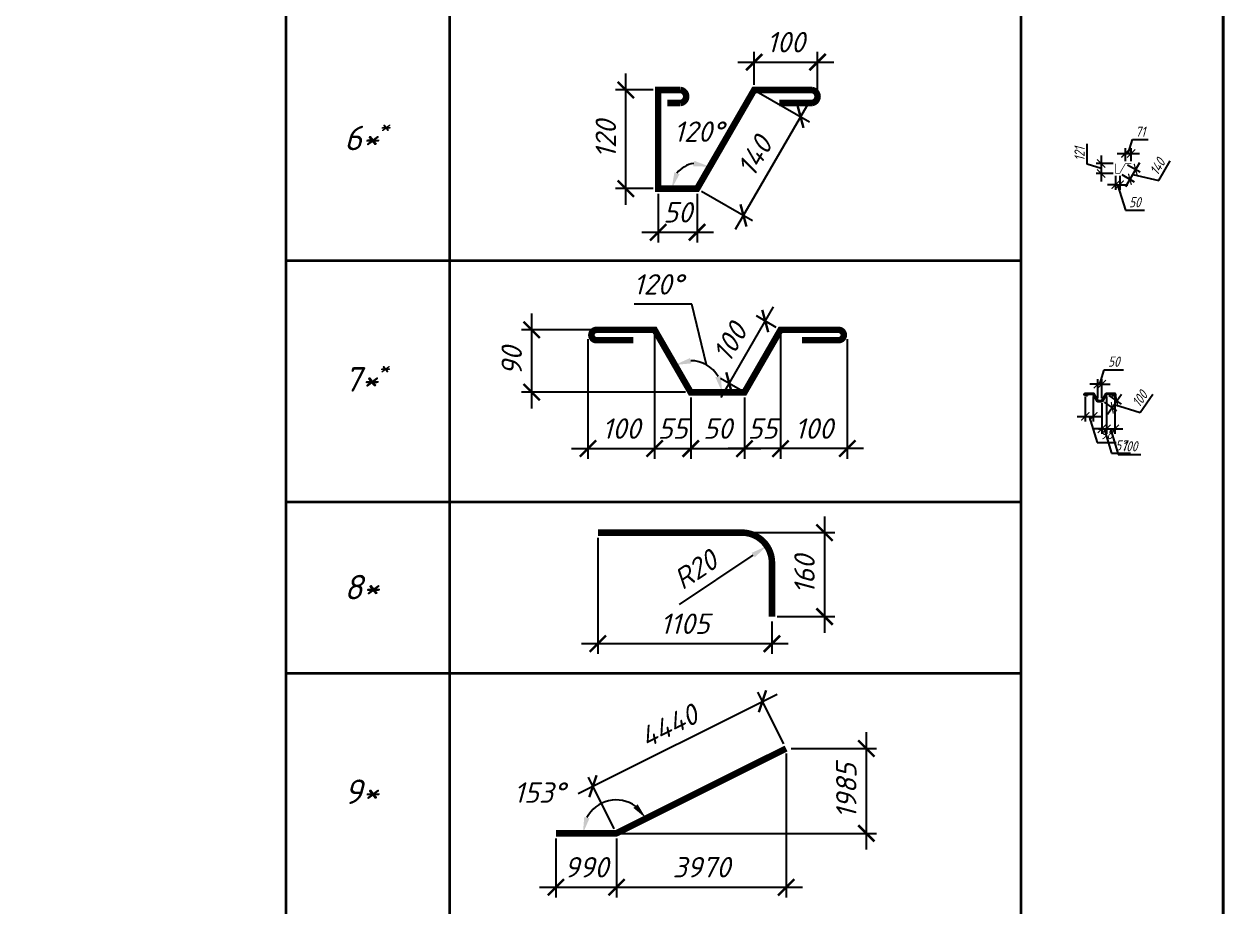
# Model space of a CAD drawing. Header units: millimetres. Extents: x -79646 to 95064, y -231229 to -58107.
# Drawn here: x 56700 to 71388, y -164784 to -153971 of the extents above; entities that cross this region are included whole.
import ezdxf

# ---------------------------------------------------------------- set-up
doc = ezdxf.new("R2010")
doc.units = ezdxf.units.MM
doc.header["$PDMODE"] = 3
doc.layers.get('0').update_dxf_attribs({"lineweight": 5})
doc.layers.get('Defpoints').update_dxf_attribs({"lineweight": 0})
for name, color, linetype, lineweight in [('#Dimensions', 7, 'Continuous', 9), ('#Арматура', 152, 'Continuous', 30), ('1_Размеры', 44, 'Continuous', 20), ('k_ Рамка', 7, 'Continuous', 35)]:
    doc.layers.add(name, color=color, linetype=linetype, lineweight=lineweight)
doc.styles.add('ESKDW', font='eskdw.shx', dxfattribs={"oblique": 15})
doc.styles.add('STEP PR', font='isocpeui.ttf')
doc.dimstyles.new('SPDS', dxfattribs={"dimscale": 50, "dimtxt": 2.5, "dimasz": 2, "dimexe": 1.25, "dimexo": 0.625, "dimtad": 1, "dimdec": 0, "dimrnd": 0.001, "dimtxsty": 'ESKDW', "dimblk": 'ARCHTICK', "dimcen": 2.5, "dimdle": 2, "dimclrd": 256, "dimclre": 256, "dimclrt": 7, "dimadec": 0, "dimazin": 2, "dimtfac": 0.75, "dimtdec": 0, "dimtmove": 1, "dimatfit": 3, "dimfxl": 1, "dimtolj": 1, "dimarcsym": 1})

# ---------------------------------------------------------------- blocks, each defined once
blk = doc.blocks.new('_ArchTick')
at = {"color": 0, "linetype": 'ByBlock', "const_width": 0.15}
blk.add_lwpolyline([(-0.5, -0.5), (0.5, 0.5)], dxfattribs=at)
blk = doc.blocks.new('*D1195')
at = {"layer": '#Dimensions', "lineweight": -2, "transparency": 16777216}
for p, q in [((63608, -157835), (63608, -159301)), ((64425, -157784), (64425, -159301)), ((63408, -159176), (64625, -159176))]:
    blk.add_line(p, q, dxfattribs=at)
at = {"layer": 'Defpoints', "color": 0, "lineweight": 0, "transparency": 16777216}
for p in [(64425, -157721), (63608, -157773), (64425, -159176)]:
    blk.add_point(p, dxfattribs=at)
at = {"layer": '#Dimensions', "lineweight": -2, "transparency": 16777216, "xscale": 200, "yscale": 200, "zscale": 200, "rotation": 180}
blk.add_blockref('_ArchTick', (63608, -159176), dxfattribs=at)
at = {"layer": '#Dimensions', "lineweight": -2, "transparency": 16777216, "xscale": 200, "yscale": 200, "zscale": 200}
blk.add_blockref('_ArchTick', (64425, -159176), dxfattribs=at)
at = {"layer": '#Dimensions', "transparency": 16777216, "insert": (64016, -158931), "char_height": 250, "attachment_point": 5, "style": 'STEP PR'}
blk.add_mtext('\\A1;100', dxfattribs=at)
blk = doc.blocks.new('*D1196')
at = {"layer": '#Dimensions', "lineweight": -2, "transparency": 16777216}
for p, q in [((64425, -157784), (64425, -159301)), ((64867, -158549), (64867, -159301)), ((64225, -159176), (65067, -159176))]:
    blk.add_line(p, q, dxfattribs=at)
at = {"layer": 'Defpoints', "color": 0, "lineweight": 0, "transparency": 16777216}
for p in [(64425, -157721), (64867, -158486), (64867, -159176)]:
    blk.add_point(p, dxfattribs=at)
at = {"layer": '#Dimensions', "lineweight": -2, "transparency": 16777216, "xscale": 200, "yscale": 200, "zscale": 200, "rotation": 180}
blk.add_blockref('_ArchTick', (64425, -159176), dxfattribs=at)
at = {"layer": '#Dimensions', "lineweight": -2, "transparency": 16777216, "xscale": 200, "yscale": 200, "zscale": 200}
blk.add_blockref('_ArchTick', (64867, -159176), dxfattribs=at)
at = {"layer": '#Dimensions', "transparency": 16777216, "insert": (64646, -158931), "char_height": 250, "attachment_point": 5, "style": 'STEP PR'}
blk.add_mtext('\\A1;55', dxfattribs=at)
blk = doc.blocks.new('*D1197')
at = {"layer": '#Dimensions', "lineweight": -2, "transparency": 16777216}
for p, q in [((64867, -158549), (64867, -159301)), ((65526, -158549), (65526, -159301)), ((64667, -159176), (65726, -159176))]:
    blk.add_line(p, q, dxfattribs=at)
at = {"layer": 'Defpoints', "color": 0, "lineweight": 0, "transparency": 16777216}
for p in [(64867, -158486), (65526, -158486), (65526, -159176)]:
    blk.add_point(p, dxfattribs=at)
at = {"layer": '#Dimensions', "lineweight": -2, "transparency": 16777216, "xscale": 200, "yscale": 200, "zscale": 200, "rotation": 180}
blk.add_blockref('_ArchTick', (64867, -159176), dxfattribs=at)
at = {"layer": '#Dimensions', "lineweight": -2, "transparency": 16777216, "xscale": 200, "yscale": 200, "zscale": 200}
blk.add_blockref('_ArchTick', (65526, -159176), dxfattribs=at)
at = {"layer": '#Dimensions', "transparency": 16777216, "insert": (65196, -158931), "char_height": 250, "attachment_point": 5, "style": 'STEP PR'}
blk.add_mtext('\\A1;50', dxfattribs=at)
blk = doc.blocks.new('*D1198')
at = {"layer": '#Dimensions', "lineweight": -2, "transparency": 16777216}
for p, q in [((62919, -158686), (62919, -157521)), ((63651, -157721), (62794, -157721)), ((64804, -158486), (62794, -158486))]:
    blk.add_line(p, q, dxfattribs=at)
at = {"layer": 'Defpoints', "color": 0, "lineweight": 0, "transparency": 16777216}
for p in [(62919, -157721), (63713, -157721), (64867, -158486)]:
    blk.add_point(p, dxfattribs=at)
at = {"layer": '#Dimensions', "lineweight": -2, "transparency": 16777216, "xscale": 200, "yscale": 200, "zscale": 200}
for p, rotation in [((62919, -157721), 90), ((62919, -158486), 270)]:
    blk.add_blockref('_ArchTick', p, dxfattribs=dict(at, rotation=rotation))
at = {"layer": '#Dimensions', "transparency": 16777216, "insert": (62674, -158104), "char_height": 250, "attachment_point": 5, "rotation": 90, "style": 'STEP PR'}
blk.add_mtext('\\A1;90', dxfattribs=at)
blk = doc.blocks.new('*D1199')
at = {"layer": '#Dimensions', "lineweight": -2, "transparency": 16777216}
for p, q in [((65967, -157784), (65967, -159301)), ((66785, -157835), (66785, -159301)), ((66985, -159176), (65767, -159176))]:
    blk.add_line(p, q, dxfattribs=at)
at = {"layer": 'Defpoints', "color": 0, "lineweight": 0, "transparency": 16777216}
for p in [(65967, -157721), (66785, -157773), (65967, -159176)]:
    blk.add_point(p, dxfattribs=at)
at = {"layer": '#Dimensions', "lineweight": -2, "transparency": 16777216, "xscale": 200, "yscale": 200, "zscale": 200, "rotation": 180}
blk.add_blockref('_ArchTick', (65967, -159176), dxfattribs=at)
at = {"layer": '#Dimensions', "lineweight": -2, "transparency": 16777216, "xscale": 200, "yscale": 200, "zscale": 200}
blk.add_blockref('_ArchTick', (66785, -159176), dxfattribs=at)
at = {"layer": '#Dimensions', "transparency": 16777216, "insert": (66376, -158931), "char_height": 250, "attachment_point": 5, "style": 'STEP PR'}
blk.add_mtext('\\A1;100', dxfattribs=at)
blk = doc.blocks.new('*D1200')
at = {"layer": '#Dimensions', "lineweight": -2, "transparency": 16777216}
for p, q in [((65967, -157784), (65967, -159301)), ((65526, -158549), (65526, -159301)), ((66167, -159176), (65326, -159176))]:
    blk.add_line(p, q, dxfattribs=at)
at = {"layer": 'Defpoints', "color": 0, "lineweight": 0, "transparency": 16777216}
for p in [(65967, -157721), (65526, -158486), (65526, -159176)]:
    blk.add_point(p, dxfattribs=at)
at = {"layer": '#Dimensions', "lineweight": -2, "transparency": 16777216, "xscale": 200, "yscale": 200, "zscale": 200, "rotation": 180}
blk.add_blockref('_ArchTick', (65526, -159176), dxfattribs=at)
at = {"layer": '#Dimensions', "lineweight": -2, "transparency": 16777216, "xscale": 200, "yscale": 200, "zscale": 200}
blk.add_blockref('_ArchTick', (65967, -159176), dxfattribs=at)
at = {"layer": '#Dimensions', "transparency": 16777216, "insert": (65746, -158931), "char_height": 250, "attachment_point": 5, "style": 'STEP PR'}
blk.add_mtext('\\A1;55', dxfattribs=at)
blk = doc.blocks.new('*D1232')
at = {"layer": '#Dimensions', "lineweight": -2, "transparency": 16777216}
for p, q in [((64072, -156190), (64072, -154580)), ((64406, -154780), (63947, -154780)), ((64406, -155990), (63947, -155990))]:
    blk.add_line(p, q, dxfattribs=at)
at = {"layer": 'Defpoints', "color": 0, "lineweight": 0, "transparency": 16777216}
for p in [(64072, -154780), (64468, -154780), (64468, -155990)]:
    blk.add_point(p, dxfattribs=at)
at = {"layer": '#Dimensions', "lineweight": -2, "transparency": 16777216, "xscale": 200, "yscale": 200, "zscale": 200}
for p, rotation in [((64072, -154780), 90), ((64072, -155990), 270)]:
    blk.add_blockref('_ArchTick', p, dxfattribs=dict(at, rotation=rotation))
at = {"layer": '#Dimensions', "transparency": 16777216, "insert": (63827, -155385), "char_height": 250, "attachment_point": 5, "rotation": 90, "style": 'STEP PR'}
blk.add_mtext('\\A1;120', dxfattribs=at)
blk = doc.blocks.new('*D1233')
at = {"layer": '#Dimensions', "lineweight": -2, "transparency": 16777216}
for p, q in [((64468, -156053), (64468, -156650)), ((64945, -156053), (64945, -156650)), ((64268, -156525), (65145, -156525))]:
    blk.add_line(p, q, dxfattribs=at)
at = {"layer": 'Defpoints', "color": 0, "lineweight": 0, "transparency": 16777216}
for p in [(64468, -155990), (64945, -155990), (64945, -156525)]:
    blk.add_point(p, dxfattribs=at)
at = {"layer": '#Dimensions', "lineweight": -2, "transparency": 16777216, "xscale": 200, "yscale": 200, "zscale": 200, "rotation": 180}
blk.add_blockref('_ArchTick', (64468, -156525), dxfattribs=at)
at = {"layer": '#Dimensions', "lineweight": -2, "transparency": 16777216, "xscale": 200, "yscale": 200, "zscale": 200}
blk.add_blockref('_ArchTick', (64945, -156525), dxfattribs=at)
at = {"layer": '#Dimensions', "transparency": 16777216, "insert": (64707, -156280), "char_height": 250, "attachment_point": 5, "style": 'STEP PR'}
blk.add_mtext('\\A1;50', dxfattribs=at)
blk = doc.blocks.new('*D1234')
at = {"layer": '#Dimensions', "lineweight": -2, "transparency": 16777216}
for p, q in [((65644, -154718), (65644, -154314)), ((66420, -154807), (66420, -154314)), ((65444, -154439), (66620, -154439))]:
    blk.add_line(p, q, dxfattribs=at)
at = {"layer": 'Defpoints', "color": 0, "lineweight": 0, "transparency": 16777216}
for p in [(66420, -154439), (65644, -154780), (66420, -154870)]:
    blk.add_point(p, dxfattribs=at)
at = {"layer": '#Dimensions', "lineweight": -2, "transparency": 16777216, "xscale": 200, "yscale": 200, "zscale": 200, "rotation": 180}
blk.add_blockref('_ArchTick', (65644, -154439), dxfattribs=at)
at = {"layer": '#Dimensions', "lineweight": -2, "transparency": 16777216, "xscale": 200, "yscale": 200, "zscale": 200}
blk.add_blockref('_ArchTick', (66420, -154439), dxfattribs=at)
at = {"layer": '#Dimensions', "transparency": 16777216, "insert": (66032, -154194), "char_height": 250, "attachment_point": 5, "style": 'STEP PR'}
blk.add_mtext('\\A1;100', dxfattribs=at)
blk = doc.blocks.new('*D1235')
at = {"layer": '#Dimensions', "lineweight": -2, "transparency": 16777216}
for p, q in [((66312, -154935), (65413, -156492)), ((65698, -154812), (66320, -155171)), ((64999, -156022), (65622, -156381))]:
    blk.add_line(p, q, dxfattribs=at)
at = {"layer": 'Defpoints', "color": 0, "lineweight": 0, "transparency": 16777216}
for p in [(65644, -154780), (64945, -155990), (65513, -156318)]:
    blk.add_point(p, dxfattribs=at)
at = {"layer": '#Dimensions', "lineweight": -2, "transparency": 16777216, "xscale": 200, "yscale": 200, "zscale": 200}
for p, rotation in [((66212, -155108), 60.00000000000802), ((65513, -156318), 240.000000000008)]:
    blk.add_blockref('_ArchTick', p, dxfattribs=dict(at, rotation=rotation))
at = {"layer": '#Dimensions', "transparency": 16777216, "insert": (65650, -155591), "char_height": 250, "attachment_point": 5, "rotation": 60, "style": 'STEP PR'}
blk.add_mtext('\\A1;140', dxfattribs=at)
blk = doc.blocks.new('*D1236')
at = {"layer": '#Dimensions', "lineweight": -2, "transparency": 16777216}
blk.add_arc((64945, -155990), 311, 97.5008, 142.4992, dxfattribs=at)
at = {"layer": '#Dimensions', "lineweight": 0, "transparency": 16777216}
for points in [[(64911, -155649), (64898, -155715), (65101, -155721)], [(64730, -155812), (64667, -155790), (64634, -155990)]]:
    blk.add_solid(points, dxfattribs=at)
at = {"layer": 'Defpoints', "color": 0, "lineweight": 0, "transparency": 16777216}
for p in [(65644, -154780), (64707, -155790), (64468, -155990), (64945, -155990), (64945, -155990)]:
    blk.add_point(p, dxfattribs=at)
at = {"layer": '#Dimensions', "transparency": 16777216, "insert": (64964, -155291), "char_height": 250, "attachment_point": 5, "style": 'STEP PR'}
blk.add_mtext('\\A1;120°', dxfattribs=at)
blk = doc.blocks.new('*D1237')
at = {"layer": '1_Размеры', "lineweight": -2, "transparency": 16777216}
for p, q in [((70072, -155834), (70072, -156004)), ((70122, -155834), (70122, -156004)), ((70072, -155942), (69972, -155942)), ((70072, -155942), (70122, -155942)), ((70072, -155942), (70122, -155942)), ((70097, -155942), (70191, -156255)), ((70122, -155942), (70222, -155942)), ((70191, -156255), (70426, -156255))]:
    blk.add_line(p, q, dxfattribs=at)
at = {"layer": 'Defpoints', "color": 0, "lineweight": 0, "transparency": 16777216}
for p in [(70072, -155803), (70122, -155803), (70122, -155942)]:
    blk.add_point(p, dxfattribs=at)
at = {"layer": '1_Размеры', "lineweight": -2, "transparency": 16777216, "xscale": 100, "yscale": 100, "zscale": 100}
blk.add_blockref('_ArchTick', (70072, -155942), dxfattribs=at)
at = {"layer": '1_Размеры', "lineweight": -2, "transparency": 16777216, "xscale": 100, "yscale": 100, "zscale": 100, "rotation": 180}
blk.add_blockref('_ArchTick', (70122, -155942), dxfattribs=at)
at = {"layer": '1_Размеры', "color": 7, "transparency": 16777216, "insert": (70308, -156156), "char_height": 125, "attachment_point": 5, "style": 'ESKDW'}
blk.add_mtext('\\A1;50', dxfattribs=at)
blk = doc.blocks.new('*D1238')
at = {"layer": '1_Размеры', "lineweight": -2, "transparency": 16777216}
for p, q in [((69724, -155691), (69724, -155440)), ((69895, -155742), (69724, -155691)), ((70041, -155682), (69833, -155682)), ((69895, -155582), (69895, -155903)), ((70041, -155803), (69833, -155803))]:
    blk.add_line(p, q, dxfattribs=at)
at = {"layer": 'Defpoints', "color": 0, "lineweight": 0, "transparency": 16777216}
for p in [(70072, -155682), (69895, -155803), (70072, -155803)]:
    blk.add_point(p, dxfattribs=at)
at = {"layer": '1_Размеры', "lineweight": -2, "transparency": 16777216, "xscale": 100, "yscale": 100, "zscale": 100}
for p, rotation in [((69895, -155682), 90), ((69895, -155803), 270)]:
    blk.add_blockref('_ArchTick', p, dxfattribs=dict(at, rotation=rotation))
at = {"layer": '1_Размеры', "color": 7, "transparency": 16777216, "insert": (69630, -155565), "char_height": 125, "attachment_point": 5, "rotation": 90, "style": 'ESKDW'}
blk.add_mtext('\\A1;121', dxfattribs=at)
blk = doc.blocks.new('*D1239')
at = {"layer": '1_Размеры', "lineweight": -2, "transparency": 16777216}
for p, q in [((70197, -155962), (70367, -155668)), ((70601, -155890), (70739, -155650)), ((70149, -155818), (70301, -155906)), ((70219, -155697), (70371, -155785)), ((70282, -155815), (70601, -155890))]:
    blk.add_line(p, q, dxfattribs=at)
at = {"layer": 'Defpoints', "color": 0, "lineweight": 0, "transparency": 16777216}
for p in [(70192, -155682), (70122, -155803), (70317, -155754)]:
    blk.add_point(p, dxfattribs=at)
at = {"layer": '1_Размеры', "lineweight": -2, "transparency": 16777216, "xscale": 100, "yscale": 100, "zscale": 100}
for p, rotation in [((70317, -155754), 60.00000000000478), ((70247, -155875), 240.0000000000047)]:
    blk.add_blockref('_ArchTick', p, dxfattribs=dict(at, rotation=rotation))
at = {"layer": '1_Размеры', "color": 7, "transparency": 16777216, "insert": (70584, -155720), "char_height": 125, "attachment_point": 5, "rotation": 60, "style": 'ESKDW'}
blk.add_mtext('\\A1;140', dxfattribs=at)
blk = doc.blocks.new('*D1240')
at = {"layer": '1_Размеры', "lineweight": -2, "transparency": 16777216}
for p, q in [((70227, -155558), (70279, -155386)), ((70279, -155386), (70469, -155386)), ((70192, -155651), (70192, -155495)), ((70263, -155651), (70263, -155495)), ((70092, -155558), (70363, -155558))]:
    blk.add_line(p, q, dxfattribs=at)
at = {"layer": 'Defpoints', "color": 0, "lineweight": 0, "transparency": 16777216}
for p in [(70192, -155682), (70263, -155558), (70263, -155682)]:
    blk.add_point(p, dxfattribs=at)
at = {"layer": '1_Размеры', "lineweight": -2, "transparency": 16777216, "xscale": 100, "yscale": 100, "zscale": 100, "rotation": 180}
blk.add_blockref('_ArchTick', (70192, -155558), dxfattribs=at)
at = {"layer": '1_Размеры', "lineweight": -2, "transparency": 16777216, "xscale": 100, "yscale": 100, "zscale": 100}
blk.add_blockref('_ArchTick', (70263, -155558), dxfattribs=at)
at = {"layer": '1_Размеры', "color": 7, "transparency": 16777216, "insert": (70374, -155292), "char_height": 125, "attachment_point": 5, "style": 'ESKDW'}
blk.add_mtext('\\A1;71', dxfattribs=at)
blk = doc.blocks.new('*D1247')
at = {"layer": '#Dimensions', "lineweight": -2, "transparency": 16777216}
for p, q in [((65239, -158552), (65880, -157440)), ((65913, -157690), (65672, -157551)), ((65472, -158455), (65230, -158316))]:
    blk.add_line(p, q, dxfattribs=at)
at = {"layer": 'Defpoints', "color": 0, "lineweight": 0, "transparency": 16777216}
for p in [(65780, -157613), (65967, -157721), (65526, -158486)]:
    blk.add_point(p, dxfattribs=at)
at = {"layer": '#Dimensions', "lineweight": -2, "transparency": 16777216, "xscale": 200, "yscale": 200, "zscale": 200}
for p, rotation in [((65780, -157613), 60.00000000000357), ((65339, -158378), 240.0000000000036)]:
    blk.add_blockref('_ArchTick', p, dxfattribs=dict(at, rotation=rotation))
at = {"layer": '#Dimensions', "transparency": 16777216, "insert": (65347, -157873), "char_height": 250, "attachment_point": 5, "rotation": 60, "style": 'STEP PR'}
blk.add_mtext('\\A1;100', dxfattribs=at)
blk = doc.blocks.new('*D1248')
at = {"layer": '#Dimensions', "lineweight": -2, "transparency": 16777216}
for p, q in [((64882, -157408), (64176, -157408)), ((65060, -158151), (64882, -157408))]:
    blk.add_line(p, q, dxfattribs=at)
blk.add_arc((64867, -158486), 387, 29.9749, 90.0251, dxfattribs=at)
at = {"layer": '#Dimensions', "lineweight": 0, "transparency": 16777216}
for points in [[(64875, -158132), (64858, -158067), (64673, -158151)], [(65234, -158285), (65169, -158302), (65253, -158486)]]:
    blk.add_solid(points, dxfattribs=at)
at = {"layer": 'Defpoints', "color": 0, "lineweight": 0, "transparency": 16777216}
for p in [(64425, -157721), (65163, -158238), (64867, -158486), (64867, -158486), (65526, -158486)]:
    blk.add_point(p, dxfattribs=at)
at = {"layer": '#Dimensions', "transparency": 16777216, "insert": (64469, -157163), "char_height": 250, "attachment_point": 5, "style": 'STEP PR'}
blk.add_mtext('\\A1;120°', dxfattribs=at)
blk = doc.blocks.new('*D1250')
at = {"layer": '#Dimensions', "lineweight": -2, "transparency": 16777216}
for p, q in [((63730, -160269), (63730, -161693)), ((65862, -161297), (65862, -161693)), ((66062, -161568), (63530, -161568))]:
    blk.add_line(p, q, dxfattribs=at)
at = {"layer": 'Defpoints', "color": 0, "lineweight": 0, "transparency": 16777216}
for p in [(63730, -160207), (65862, -161235), (63730, -161568)]:
    blk.add_point(p, dxfattribs=at)
at = {"layer": '#Dimensions', "lineweight": -2, "transparency": 16777216, "xscale": 200, "yscale": 200, "zscale": 200, "rotation": 180}
blk.add_blockref('_ArchTick', (63730, -161568), dxfattribs=at)
at = {"layer": '#Dimensions', "lineweight": -2, "transparency": 16777216, "xscale": 200, "yscale": 200, "zscale": 200}
blk.add_blockref('_ArchTick', (65862, -161568), dxfattribs=at)
at = {"layer": '#Dimensions', "transparency": 16777216, "insert": (64796, -161323), "char_height": 250, "attachment_point": 5, "style": 'STEP PR'}
blk.add_mtext('\\A1;1105', dxfattribs=at)
blk = doc.blocks.new('*D1249')
at = {"layer": '#Dimensions', "lineweight": -2, "transparency": 16777216}
for p, q in [((66506, -160007), (66506, -161435)), ((65556, -160207), (66631, -160207)), ((65925, -161235), (66631, -161235))]:
    blk.add_line(p, q, dxfattribs=at)
at = {"layer": 'Defpoints', "color": 0, "lineweight": 0, "transparency": 16777216}
for p in [(65493, -160207), (65862, -161235), (66506, -161235)]:
    blk.add_point(p, dxfattribs=at)
at = {"layer": '#Dimensions', "lineweight": -2, "transparency": 16777216, "xscale": 200, "yscale": 200, "zscale": 200}
for p, rotation in [((66506, -160207), 90), ((66506, -161235), 270)]:
    blk.add_blockref('_ArchTick', p, dxfattribs=dict(at, rotation=rotation))
at = {"layer": '#Dimensions', "transparency": 16777216, "insert": (66261, -160721), "char_height": 250, "attachment_point": 5, "rotation": 90, "style": 'STEP PR'}
blk.add_mtext('\\A1;160', dxfattribs=at)
blk = doc.blocks.new('*D1253')
at = {"layer": '#Dimensions', "lineweight": -2, "transparency": 16777216}
blk.add_arc((63955, -163893), 409, 54.8737, 151.6913, dxfattribs=at)
at = {"layer": '#Dimensions', "lineweight": 0, "transparency": 16777216}
for points in [[(64216, -163537), (64165, -163581), (64321, -163710)], [(63627, -163708), (63563, -163691), (63546, -163893)]]:
    blk.add_solid(points, dxfattribs=at)
at = {"layer": 'Defpoints', "color": 0, "lineweight": 0, "transparency": 16777216}
for p in [(64042, -163494), (64633, -163555), (63216, -163893), (63951, -163893), (63959, -163891)]:
    blk.add_point(p, dxfattribs=at)
at = {"layer": '#Dimensions', "transparency": 16777216, "insert": (63013, -163393), "char_height": 250, "attachment_point": 5, "style": 'STEP PR'}
blk.add_mtext('\\A1;153°', dxfattribs=at)
blk = doc.blocks.new('*D1252')
at = {"layer": '#Dimensions', "lineweight": -2, "transparency": 16777216}
for p, q in [((67018, -162653), (67018, -164093)), ((66099, -162853), (67143, -162853)), ((64013, -163893), (67143, -163893))]:
    blk.add_line(p, q, dxfattribs=at)
at = {"layer": 'Defpoints', "color": 0, "lineweight": 0, "transparency": 16777216}
for p in [(66036, -162853), (63951, -163893), (67018, -163893)]:
    blk.add_point(p, dxfattribs=at)
at = {"layer": '#Dimensions', "lineweight": -2, "transparency": 16777216, "xscale": 200, "yscale": 200, "zscale": 200}
for p, rotation in [((67018, -162853), 90), ((67018, -163893), 270)]:
    blk.add_blockref('_ArchTick', p, dxfattribs=dict(at, rotation=rotation))
at = {"layer": '#Dimensions', "transparency": 16777216, "insert": (66773, -163373), "char_height": 250, "attachment_point": 5, "rotation": 90, "style": 'STEP PR'}
blk.add_mtext('\\A1;1985', dxfattribs=at)
blk = doc.blocks.new('*D1251')
at = {"layer": '#Dimensions', "lineweight": -2, "transparency": 16777216}
for p, q in [((63490, -163404), (65925, -162185)), ((66008, -162797), (65690, -162163)), ((63931, -163837), (63613, -163203))]:
    blk.add_line(p, q, dxfattribs=at)
at = {"layer": 'Defpoints', "color": 0, "lineweight": 0, "transparency": 16777216}
for p in [(65746, -162274), (66036, -162853), (63959, -163893)]:
    blk.add_point(p, dxfattribs=at)
at = {"layer": '#Dimensions', "lineweight": -2, "transparency": 16777216, "xscale": 200, "yscale": 200, "zscale": 200}
for p, rotation in [((65746, -162274), 26.60929925310352), ((63669, -163315), 206.6092992531036)]:
    blk.add_blockref('_ArchTick', p, dxfattribs=dict(at, rotation=rotation))
at = {"layer": '#Dimensions', "transparency": 16777216, "insert": (64598, -162576), "char_height": 250, "attachment_point": 5, "rotation": 26.6093, "style": 'STEP PR'}
blk.add_mtext('\\A1;4440', dxfattribs=at)
blk = doc.blocks.new('*D1254')
at = {"layer": '#Dimensions', "lineweight": -2, "transparency": 16777216}
for p, q in [((63216, -163956), (63216, -164679)), ((63959, -163956), (63959, -164679)), ((63016, -164554), (64159, -164554))]:
    blk.add_line(p, q, dxfattribs=at)
at = {"layer": 'Defpoints', "color": 0, "lineweight": 0, "transparency": 16777216}
for p in [(63216, -163893), (63959, -163893), (63959, -164554)]:
    blk.add_point(p, dxfattribs=at)
at = {"layer": '#Dimensions', "lineweight": -2, "transparency": 16777216, "xscale": 200, "yscale": 200, "zscale": 200, "rotation": 180}
blk.add_blockref('_ArchTick', (63216, -164554), dxfattribs=at)
at = {"layer": '#Dimensions', "lineweight": -2, "transparency": 16777216, "xscale": 200, "yscale": 200, "zscale": 200}
blk.add_blockref('_ArchTick', (63959, -164554), dxfattribs=at)
at = {"layer": '#Dimensions', "transparency": 16777216, "insert": (63588, -164309), "char_height": 250, "attachment_point": 5, "style": 'STEP PR'}
blk.add_mtext('\\A1;990', dxfattribs=at)
blk = doc.blocks.new('*D1255')
at = {"layer": '#Dimensions', "lineweight": -2, "transparency": 16777216}
for p, q in [((66036, -162915), (66036, -164679)), ((63959, -163956), (63959, -164679)), ((63759, -164554), (66236, -164554))]:
    blk.add_line(p, q, dxfattribs=at)
at = {"layer": 'Defpoints', "color": 0, "lineweight": 0, "transparency": 16777216}
for p in [(66036, -162853), (63959, -163893), (66036, -164554)]:
    blk.add_point(p, dxfattribs=at)
at = {"layer": '#Dimensions', "lineweight": -2, "transparency": 16777216, "xscale": 200, "yscale": 200, "zscale": 200, "rotation": 180}
blk.add_blockref('_ArchTick', (63959, -164554), dxfattribs=at)
at = {"layer": '#Dimensions', "lineweight": -2, "transparency": 16777216, "xscale": 200, "yscale": 200, "zscale": 200}
blk.add_blockref('_ArchTick', (66036, -164554), dxfattribs=at)
at = {"layer": '#Dimensions', "transparency": 16777216, "insert": (64998, -164308), "char_height": 250, "attachment_point": 5, "style": 'STEP PR'}
blk.add_mtext('\\A1;3970', dxfattribs=at)
blk = doc.blocks.new('*D1320')
at = {"layer": '1_Размеры', "lineweight": -2, "transparency": 16777216}
for p, q in [((69855, -158558), (69855, -158325)), ((69880, -158387), (69933, -158210)), ((69904, -158558), (69904, -158325)), ((69933, -158210), (70167, -158210)), ((69855, -158387), (69755, -158387)), ((69855, -158387), (69904, -158387)), ((69855, -158387), (69904, -158387)), ((69904, -158387), (70004, -158387))]:
    blk.add_line(p, q, dxfattribs=at)
at = {"layer": 'Defpoints', "color": 0, "lineweight": 0, "transparency": 16777216}
for p in [(69904, -158387), (69855, -158589), (69904, -158589)]:
    blk.add_point(p, dxfattribs=at)
at = {"layer": '1_Размеры', "lineweight": -2, "transparency": 16777216, "xscale": 100, "yscale": 100, "zscale": 100}
blk.add_blockref('_ArchTick', (69855, -158387), dxfattribs=at)
at = {"layer": '1_Размеры', "lineweight": -2, "transparency": 16777216, "xscale": 100, "yscale": 100, "zscale": 100, "rotation": 180}
blk.add_blockref('_ArchTick', (69904, -158387), dxfattribs=at)
at = {"layer": '1_Размеры', "color": 7, "transparency": 16777216, "insert": (70050, -158110), "char_height": 125, "attachment_point": 5, "style": 'ESKDW'}
blk.add_mtext('\\A1;50', dxfattribs=at)
blk = doc.blocks.new('*D1321')
at = {"layer": '1_Размеры', "lineweight": -2, "transparency": 16777216}
for p, q in [((69930, -158607), (70083, -158712)), ((70145, -158513), (69974, -158759)), ((69987, -158525), (70139, -158630)), ((70371, -158736), (70528, -158508)), ((70059, -158636), (70371, -158736))]:
    blk.add_line(p, q, dxfattribs=at)
at = {"layer": 'Defpoints', "color": 0, "lineweight": 0, "transparency": 16777216}
for p in [(69904, -158589), (69961, -158507), (70031, -158677)]:
    blk.add_point(p, dxfattribs=at)
at = {"layer": '1_Размеры', "lineweight": -2, "transparency": 16777216, "xscale": 100, "yscale": 100, "zscale": 100}
for p, rotation in [((70031, -158677), 235.394169952621), ((70088, -158595), 55.39416995262092)]:
    blk.add_blockref('_ArchTick', p, dxfattribs=dict(at, rotation=rotation))
at = {"layer": '1_Размеры', "color": 7, "transparency": 16777216, "insert": (70368, -158566), "char_height": 125, "attachment_point": 5, "rotation": 55.3942, "style": 'ESKDW'}
blk.add_mtext('\\A1;100', dxfattribs=at)
blk = doc.blocks.new('*D1322')
at = {"layer": '1_Размеры', "lineweight": -2, "transparency": 16777216}
for p, q in [((69961, -158539), (69961, -158997)), ((70061, -158539), (70061, -158997)), ((69861, -158934), (70161, -158934)), ((70011, -158934), (70105, -159248)), ((70105, -159248), (70382, -159248))]:
    blk.add_line(p, q, dxfattribs=at)
at = {"layer": 'Defpoints', "color": 0, "lineweight": 0, "transparency": 16777216}
for p in [(69961, -158507), (70061, -158507), (70061, -158934)]:
    blk.add_point(p, dxfattribs=at)
at = {"layer": '1_Размеры', "lineweight": -2, "transparency": 16777216, "xscale": 100, "yscale": 100, "zscale": 100, "rotation": 180}
blk.add_blockref('_ArchTick', (69961, -158934), dxfattribs=at)
at = {"layer": '1_Размеры', "lineweight": -2, "transparency": 16777216, "xscale": 100, "yscale": 100, "zscale": 100}
blk.add_blockref('_ArchTick', (70061, -158934), dxfattribs=at)
at = {"layer": '1_Размеры', "color": 7, "transparency": 16777216, "insert": (70244, -159148), "char_height": 125, "attachment_point": 5, "style": 'ESKDW'}
blk.add_mtext('\\A1;100', dxfattribs=at)
blk = doc.blocks.new('*D1323')
at = {"layer": '1_Размеры', "lineweight": -2, "transparency": 16777216}
for p, q in [((69904, -158621), (69904, -158997)), ((69961, -158539), (69961, -158997)), ((69904, -158934), (69804, -158934)), ((69904, -158934), (69961, -158934)), ((69904, -158934), (69961, -158934)), ((69933, -158934), (70022, -159231)), ((69961, -158934), (70061, -158934)), ((70022, -159231), (70256, -159231))]:
    blk.add_line(p, q, dxfattribs=at)
at = {"layer": 'Defpoints', "color": 0, "transparency": 16777216}
for p in [(69904, -158589), (69961, -158507), (69961, -158934)]:
    blk.add_point(p, dxfattribs=at)
at = {"layer": '1_Размеры', "lineweight": -2, "transparency": 16777216, "xscale": 100, "yscale": 100, "zscale": 100}
blk.add_blockref('_ArchTick', (69904, -158934), dxfattribs=at)
at = {"layer": '1_Размеры', "lineweight": -2, "transparency": 16777216, "xscale": 100, "yscale": 100, "zscale": 100, "rotation": 180}
blk.add_blockref('_ArchTick', (69961, -158934), dxfattribs=at)
at = {"layer": '1_Размеры', "color": 7, "transparency": 16777216, "insert": (70139, -159137), "char_height": 125, "attachment_point": 5, "style": 'ESKDW'}
blk.add_mtext('\\A1;57', dxfattribs=at)
blk = doc.blocks.new('*D1324')
at = {"layer": '1_Размеры', "lineweight": -2, "transparency": 16777216}
for p, q in [((69700, -158544), (69700, -158844)), ((69798, -158539), (69798, -158844)), ((69600, -158781), (69898, -158781)), ((69749, -158781), (69845, -159100)), ((69845, -159100), (70078, -159100))]:
    blk.add_line(p, q, dxfattribs=at)
at = {"layer": 'Defpoints', "color": 0, "lineweight": 0, "transparency": 16777216}
for p in [(69700, -158512), (69798, -158507), (69798, -158781)]:
    blk.add_point(p, dxfattribs=at)
at = {"layer": '1_Размеры', "lineweight": -2, "transparency": 16777216, "xscale": 100, "yscale": 100, "zscale": 100, "rotation": 180}
blk.add_blockref('_ArchTick', (69700, -158781), dxfattribs=at)
at = {"layer": '1_Размеры', "lineweight": -2, "transparency": 16777216, "xscale": 100, "yscale": 100, "zscale": 100}
blk.add_blockref('_ArchTick', (69798, -158781), dxfattribs=at)
at = {"layer": '1_Размеры', "color": 7, "transparency": 16777216, "insert": (69961, -158999), "char_height": 125, "attachment_point": 5, "style": 'ESKDW'}
blk.add_mtext('\\A1;98', dxfattribs=at)
blk = doc.blocks.new('*D1413')
at = {"layer": '#Dimensions', "lineweight": -2, "transparency": 16777216}
blk.add_line((64730, -161086), (65634, -160481), dxfattribs=at)
at = {"layer": '#Dimensions', "lineweight": 0, "transparency": 16777216}
blk.add_solid([(65615, -160454), (65652, -160509), (65800, -160370)], dxfattribs=at)
at = {"layer": 'Defpoints', "color": 0, "lineweight": 0, "transparency": 16777216}
for p in [(65800, -160370), (65493, -160575)]:
    blk.add_point(p, dxfattribs=at)
at = {"layer": '#Dimensions', "transparency": 16777216, "insert": (64925, -160661), "char_height": 250, "attachment_point": 5, "rotation": 33.7826, "style": 'STEP PR'}
blk.add_mtext('\\A1;R20', dxfattribs=at)

msp = doc.modelspace()

# ---------------------------------------------------------------- linework, layer by layer
at = {"layer": '#Арматура', "const_width": 80}
for points in [[(65950.89541, -154940.34753), (66350.89541, -154940.34753, 0.875), (66350.89541, -154780.34753), (65643.83048, -154780.34753), (64945.23666, -155990.34753), (64468.33067, -155990.34753), (64468.33067, -154780.34753), (64741.30376, -154780.34753, -0.875), (64741.30376, -154940.34753), (64581.31018, -154940.34753)], [(66229.13593, -157847.34503), (66679.13593, -157847.34503, 1), (66679.13593, -157721.34503), (65967.31598, -157721.34503), (65525.64302, -158486.34503), (64866.70345, -158486.34503), (64425.03049, -157721.34503), (63713.21054, -157721.34503, 1), (63713.21054, -157847.34503), (64163.21054, -157847.34503)], [(63729.57255, -160206.57202), (65493.47021, -160206.57202, -0.4142135624), (65862.17021, -160575.27202), (65862.17021, -161234.85307)], [(63216.39429, -163893.37258), (63950.50029, -163893.37258, 0.1164338215), (63958.99735, -163891.3667), (64632.70618, -163554.51228), (66036.09106, -162852.81984)]]:
    msp.add_lwpolyline(points, format="xyb", dxfattribs=at)
at = {"layer": '#Арматура', "const_width": 8}
msp.add_lwpolyline([(70262.65025, -155681.82114), (70191.94375, -155681.82114), (70122.08437, -155802.82114), (70072.39377, -155802.82114), (70072.39377, -155681.82114)], dxfattribs=at)
at = {"layer": '#Арматура'}
msp.add_lwpolyline([(69727.60519, -158525.40866), (69727.60519, -158517.40866), (69698.17662, -158517.40866, -0.7142857143), (69698.17662, -158507.40866), (69797.97366, -158507.40866), (69849.93519, -158597.40866), (69883.51254, -158597.40866), (69909.08989, -158597.40866), (69961.05141, -158507.40866), (70060.84846, -158507.40866, -0.7142857143), (70060.84846, -158517.40866), (70031.41989, -158517.40866), (70031.41989, -158525.40866), (70061.87465, -158525.40866, 0.8111722407), (70061.87465, -158499.40866), (69956.43261, -158499.40866), (69904.47109, -158589.40866), (69883.51254, -158589.40866), (69854.55399, -158589.40866), (69802.59246, -158499.40866), (69697.15043, -158499.40866, 0.8111722407), (69697.15043, -158525.40866)], format="xyb", close=True, dxfattribs=at)
at = {"color": 72, "lineweight": 40}
msp.add_lwpolyline([(15460.49268, -133589.24783), (71387.56783, -133589.24783), (71387.56783, -175513.80056), (15460.49268, -175513.80056)], close=True, dxfattribs=at)
at = {"layer": 'k_ Рамка'}
msp.add_lwpolyline([(59911.49398, -142293.7075), (68911.49398, -142293.7075), (68911.49398, -171479.79456), (59911.49398, -171479.79456)], close=True, dxfattribs=at)
for points in [[(61911.49398, -142293.7075), (61911.49398, -169379.79456)], [(59911.49398, -156870.79789), (68911.49398, -156870.79789)], [(59911.49398, -159829.82803), (68911.49398, -159829.82803)], [(59911.49398, -161929.82803), (68911.49398, -161929.82803)]]:
    msp.add_lwpolyline(points, dxfattribs=at)

# ---------------------------------------------------------------- texts
at = {"layer": 'k_ Рамка', "char_height": 300, "width": 807.2699717, "attachment_point": 4, "line_spacing_factor": 1.2, "style": 'STEP PR'}
for s, insert in [('\\A1;6*{\\H0.7x;\\S*^ ;}', (60621.34789, -155317.93643)), ('\\A1;7*{\\H0.7x;\\S*^ ;}', (60621.34789, -158276.96656)), ('8*', (60621.34789, -160874.67827)), ('9*', (60621.34789, -163382.47255))]:
    msp.add_mtext(s, dxfattribs=dict(at, insert=insert))

# ---------------------------------------------------------------- dimensions: what is measured, and where the dimension line sits
at = {"layer": '#Dimensions'}
for base, p1, p2, text, picture, middle in [((66420.36797, -154439.35918), (65643.83048, -154780.34753), (66420.36797, -154869.55977), '100', '*D1234', (66032.09923, -154194.35918)), ((64425.03049, -159175.55423), (63607.51948, -157772.90599), (64425.03049, -157721.34503), '100', '*D1195', (64016.27498, -158930.55423)), ((65525.64302, -159175.55423), (64866.70345, -158486.34503), (65525.64302, -158486.34503), '50', '*D1197', (65196.17324, -158930.55423)), ((66036.09106, -164554.33713), (63958.99735, -163893.37258), (66036.09106, -162852.81984), '3970', '*D1255', (64997.5442, -164307.72728))]:
    dim = msp.add_linear_dim(base=base, p1=p1, p2=p2, text=text, dimstyle='SPDS', override={"dimscale": 100, "dimgap": 1.2, "dimrnd": 5, "dimtxsty": 'STEP PR', "dimblk1": 'ArchTick', "dimblk2": 'ArchTick', "dimsah": 1, "dimclrt": 256}, dxfattribs=at)
    dim.commit()
    dim.dimension.update_dxf_attribs({"geometry": picture, "text_midpoint": middle})
for base, p1, p2, angle, text, picture, middle in [((64072.14355, -154780.34753), (64468.33067, -155990.34753), (64468.33067, -154780.34753), 90, '120', '*D1232', (63827.14355, -155385.34753)), ((62919.27895, -157721.34503), (64866.70345, -158486.34503), (63713.21054, -157721.34503), 90, '90', '*D1198', (62674.27895, -158103.84503)), ((65967.31598, -159175.55423), (66784.827, -157772.90599), (65967.31598, -157721.34503), 180, '100', '*D1199', (66376.07149, -158930.55423)), ((66506.02713, -161234.85307), (65493.47032, -160206.57202), (65862.17021, -161234.85307), 90, '160', '*D1249', (66261.02713, -160720.71255)), ((63729.57255, -161567.90103), (65862.17021, -161234.85307), (63729.57255, -160206.57202), 180, '1105', '*D1250', (64795.87138, -161322.90103))]:
    dim = msp.add_linear_dim(base=base, p1=p1, p2=p2, angle=angle, text=text, dimstyle='SPDS', override={"dimscale": 100, "dimgap": 1.2, "dimrnd": 5, "dimtxsty": 'STEP PR', "dimblk1": 'ArchTick', "dimblk2": 'ArchTick', "dimsah": 1, "dimclrt": 256}, dxfattribs=at)
    dim.commit()
    dim.dimension.update_dxf_attribs({"geometry": picture, "text_midpoint": middle})
for base, line1, line2, override, picture, middle in [((64706.92476, -155790.38011), ((65643.83048, -154780.34753), (64945.23666, -155990.34753)), ((64945.23666, -155990.34753), (64468.33067, -155990.34753)), {"dimscale": 100, "dimgap": 1.2, "dimrnd": 5, "dimtxsty": 'STEP PR', "dimsah": 1, "dimclrt": 256}, '*D1236', (64963.72083, -155290.70887)), ((65162.92257, -158237.78767), ((65525.64302, -158486.34503), (64866.70345, -158486.34503)), ((64866.70345, -158486.34503), (64425.03049, -157721.34503)), {"dimscale": 100, "dimgap": 1.2, "dimrnd": 5, "dimtxsty": 'STEP PR', "dimsah": 1, "dimclrt": 256}, '*D1248', (64469.25113, -157162.75864)), ((64042.0322, -163493.80455), ((63958.99735, -163891.3667), (64632.70618, -163554.51228)), ((63216.39429, -163893.37258), (63950.50029, -163893.37258)), {"dimscale": 100, "dimgap": 1.2, "dimrnd": 5, "dimtxsty": 'STEP PR', "dimsah": 1, "dimclrt": 256, "dimadec": 0}, '*D1253', (63012.94943, -163392.54068))]:
    dim = msp.add_angular_dim_2l(base=base, line1=line1, line2=line2, dimstyle='SPDS', override=override, dxfattribs=at)
    dim.commit()
    dim.dimension.update_dxf_attribs({"geometry": picture, "text_midpoint": middle, "dimtype": 162})
for p1, p2, distance, text, picture, middle in [((65643.83048, -154780.34753), (64945.23666, -155990.34753), 655.9357, '140', '*D1235', (65650.41433, -155590.81538)), ((65525.64302, -158486.34503), (65967.31598, -157721.34503), 215.82488, '100', '*D1247', (65347.39345, -157873.43259)), ((63958.99735, -163893.37258), (66036.09106, -162852.81984), 646.99374, '4440', '*D1251', (64598.01646, -162575.58107))]:
    dim = msp.add_aligned_dim(p1=p1, p2=p2, distance=distance, text=text, dimstyle='SPDS', override={"dimscale": 100, "dimgap": 1.2, "dimrnd": 5, "dimtxsty": 'STEP PR', "dimblk1": 'ArchTick', "dimblk2": 'ArchTick', "dimsah": 1, "dimclrt": 256}, dxfattribs=at)
    dim.commit()
    dim.dimension.update_dxf_attribs({"geometry": picture, "text_midpoint": middle})
for base, p1, p2, text, picture, middle in [((64945.23666, -156525.02447), (64468.33067, -155990.34753), (64945.23666, -155990.34753), '50', '*D1233', (64706.78366, -156525.02447)), ((64866.70345, -159175.55423), (64425.03049, -157721.34503), (64866.70345, -158486.34503), '55', '*D1196', (64645.86697, -159175.55423)), ((63958.99735, -164554.33713), (63216.39429, -163893.37258), (63958.99735, -163893.37258), '990', '*D1254', (63587.69582, -164554.33713))]:
    dim = msp.add_linear_dim(base=base, p1=p1, p2=p2, text=text, dimstyle='SPDS', override={"dimscale": 100, "dimgap": 1.2, "dimrnd": 5, "dimtxsty": 'STEP PR', "dimblk1": 'ArchTick', "dimblk2": 'ArchTick', "dimsah": 1, "dimclrt": 256}, dxfattribs=at)
    dim.commit()
    dim.dimension.update_dxf_attribs({"geometry": picture, "text_midpoint": middle, "dimtype": 160})
for base, p1, p2, angle, text, picture, middle in [((65525.64302, -159175.55423), (65967.31598, -157721.34503), (65525.64302, -158486.34503), 180, '55', '*D1200', (65746.4795, -159175.55423)), ((67017.62585, -163893.37258), (66036.09106, -162852.81984), (63950.50029, -163893.37258), 90, '1985', '*D1252', (67017.62585, -163373.09621))]:
    dim = msp.add_linear_dim(base=base, p1=p1, p2=p2, angle=angle, text=text, dimstyle='SPDS', override={"dimscale": 100, "dimgap": 1.2, "dimrnd": 5, "dimtxsty": 'STEP PR', "dimblk1": 'ArchTick', "dimblk2": 'ArchTick', "dimsah": 1, "dimclrt": 256}, dxfattribs=at)
    dim.commit()
    dim.dimension.update_dxf_attribs({"geometry": picture, "text_midpoint": middle, "dimtype": 160})
dim = msp.add_radius_dim(center=(65493.47021, -160575.27202), mpoint=(65799.91654, -160370.259), text='R20', dimstyle='SPDS', override={"dimscale": 100, "dimgap": 1.2, "dimrnd": 5, "dimtxsty": 'STEP PR', "dimblk1": 'ArchTick', "dimsah": 1, "dimclrt": 256}, dxfattribs=at)
dim.commit()
dim.dimension.update_dxf_attribs({"geometry": '*D1413', "text_midpoint": (65060.91395, -160864.65275), "dimtype": 164})
at = {"layer": '1_Размеры'}
for base, p1, p2, picture, middle in [((70262.65025, -155557.74639), (70191.94375, -155681.82114), (70262.65025, -155681.82114), '*D1240', (70310.1095, -155292.12139)), ((69904.47109, -158387.01562), (69854.55399, -158589.40866), (69904.47109, -158589.40866), '*D1320', (69963.98929, -158110.29561)), ((69797.97366, -158781.0124), (69699.8909, -158512.40866), (69797.97366, -158507.40866), '*D1324', (69875.90179, -158998.93074)), ((69961.05141, -158934.12723), (69904.47109, -158589.40866), (69961.05141, -158507.40866), '*D1323', (70053.07375, -159137.25223)), ((70060.84846, -158934.12723), (69961.05141, -158507.40866), (70060.84846, -158507.40866), '*D1322', (70136.25519, -159148.34723))]:
    dim = msp.add_linear_dim(base=base, p1=p1, p2=p2, dimstyle='SPDS', dxfattribs=at)
    dim.commit()
    dim.dimension.update_dxf_attribs({"geometry": picture, "text_midpoint": middle})
dim = msp.add_linear_dim(base=(69895.46478, -155802.82114), p1=(70072.39377, -155681.82114), p2=(70072.39377, -155802.82114), angle=90, dimstyle='SPDS', dxfattribs=at)
dim.commit()
dim.dimension.update_dxf_attribs({"geometry": '*D1238', "text_midpoint": (69629.83978, -155659.50864)})
for p1, p2, distance, picture, middle in [((70122.08437, -155802.82114), (70191.94375, -155681.82114), -144.66786, '*D1239', (70530.47269, -155813.24754)), ((70072.39377, -155802.82114), (70122.08437, -155802.82114), -139.11735, '*D1237', (70222.54432, -156156.15849)), ((69961.05141, -158507.40866), (69904.47109, -158589.40866), 153.92048, '*D1321', (70306.93409, -158654.34969))]:
    dim = msp.add_aligned_dim(p1=p1, p2=p2, distance=distance, dimstyle='SPDS', dxfattribs=at)
    dim.commit()
    dim.dimension.update_dxf_attribs({"geometry": picture, "text_midpoint": middle})

doc.saveas('drawing.dxf')
